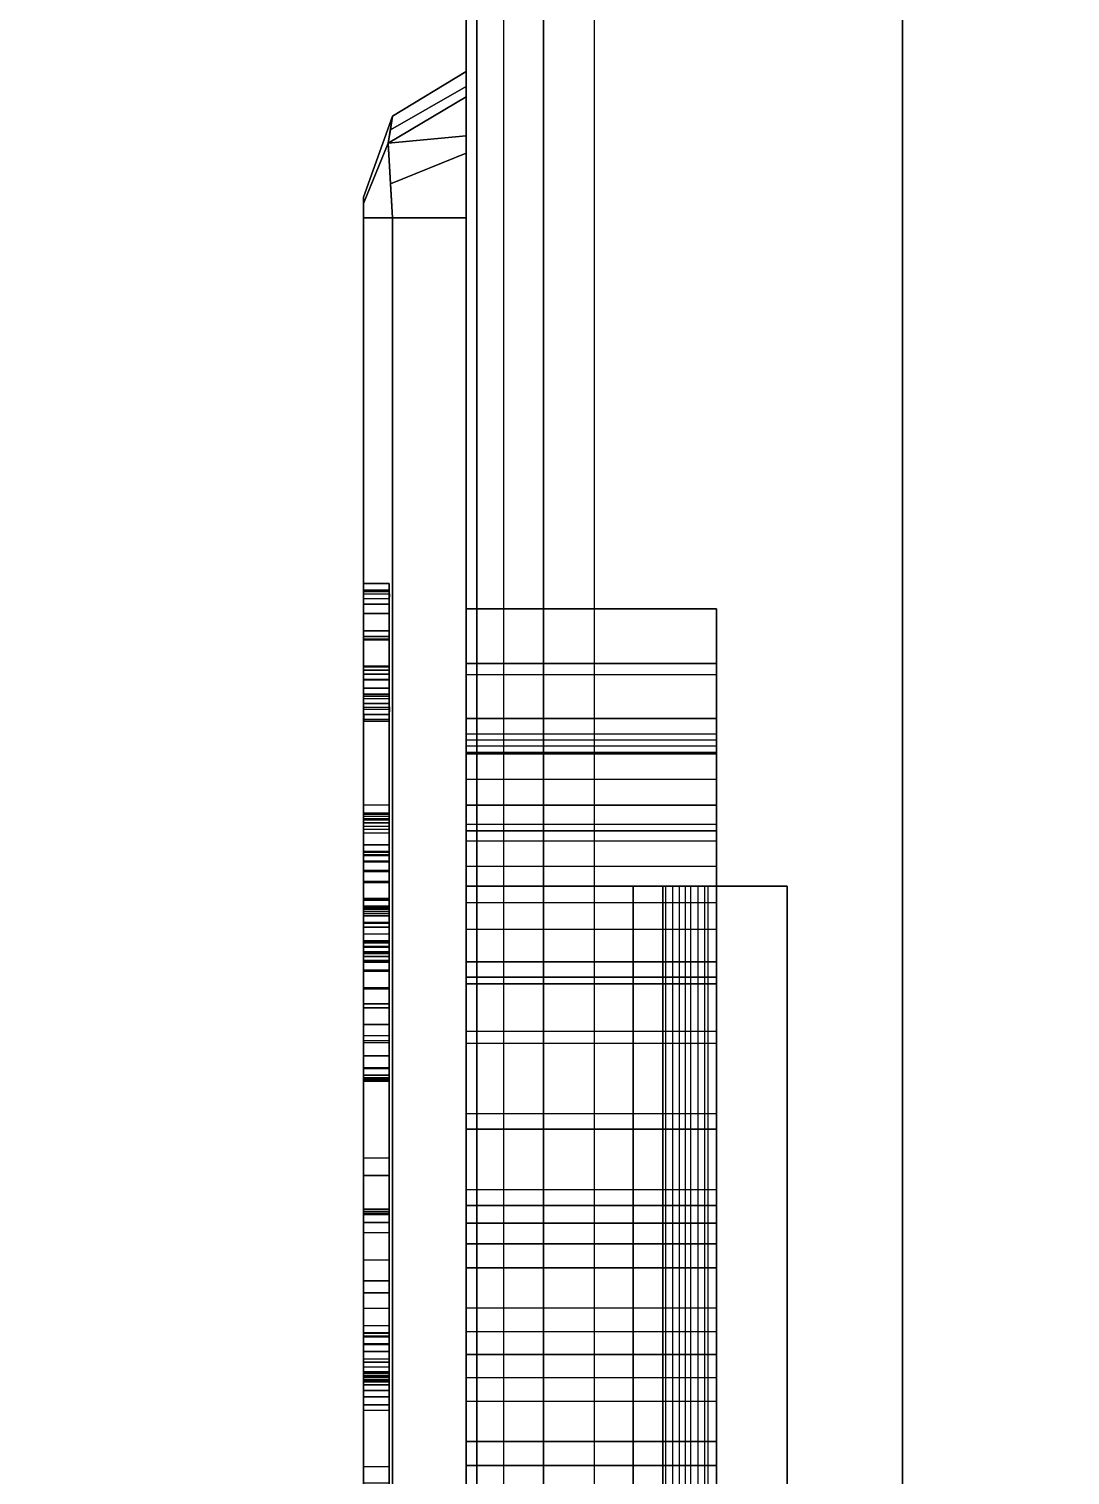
# Model space of a CAD drawing. Header units: inches. Extents: x -1 to 233, y 0 to 394.
# Drawn here: x 216.09 to 224.21, y 25.66 to 36.93 of the extents above; entities that cross this region are included whole.
import ezdxf

# ---------------------------------------------------------------- set-up
doc = ezdxf.new("R2010")
doc.units = ezdxf.units.IN
doc.header["$MEASUREMENT"] = 0
doc.layers.add('2', color=7, linetype='CONTINUOUS')

msp = doc.modelspace()

# ---------------------------------------------------------------- linework, layer by layer
at = {"layer": '2'}
for p, q in [((219.501, 0, 89.5), (219.501, 373.8, 89.5)), ((219.583, 0, 89.895), (219.583, 373.8, 89.895)), ((219.794, 0, 90.207), (219.794, 373.8, 90.207)), ((220.102, 0, 90.417), (220.102, 373.8, 90.417)), ((220.501, 0, 90.5), (220.501, 373.8, 90.5)), ((219.501, 35.46, 33.8), (219.501, 35.963, 32.517)), ((221.032, 30.25, 32.701), (221.383, 30.25, 32.701))]:
    msp.add_line(p, q, dxfattribs=at)
at = {"layer": '2', "extrusion": (0, -1, -2e-16)}
msp.add_line((219.501, 35.2, 77.26), (219.501, 36.483, 77.763), dxfattribs=at)
at = {"layer": '2'}
for points in [[(185.401, 377.4, 19.6), (222.901, 373.8, 19.6), (222.901, 0.9, 19.6), (185.401, 0.9, 19.6)], [(228.501, 377.4, 18.8), (186.201, 377.4, 18.8), (186.201, 0.9, 18.8), (228.501, 0.9, 18.8)], [(219.583, 0, 89.895), (219.501, 0, 89.5), (219.501, 373.8, 89.5), (219.583, 373.8, 89.895)], [(219.501, 0, 28), (222.901, 0, 28), (222.901, 373.8, 28), (219.501, 373.8, 28)], [(219.794, 373.8, 90.207), (219.583, 373.8, 89.895), (219.583, 0, 89.895), (219.794, 0, 90.207)], [(220.102, 0, 90.417), (219.794, 0, 90.207), (219.794, 373.8, 90.207), (220.102, 373.8, 90.417)], [(220.501, 373.8, 90.5), (220.102, 373.8, 90.417), (220.102, 0, 90.417), (220.501, 0, 90.5)], [(231.301, 0, 90.5), (220.501, 0, 90.5), (220.501, 373.8, 90.5), (231.301, 373.8, 90.5)], [(222.901, 373.8, 28), (222.901, 373.8, 19.6), (222.901, 0, 19.6), (222.901, 0, 28)], [(222.901, 373.8, 19.6), (228.401, 373.8, 19.6), (228.501, 0, 19.6), (222.901, 0, 19.6)], [(219.501, 0, 28), (219.501, 352.528, 28), (219.501, 352.528, 89.5), (219.501, 0, 89.5)], [(218.927, 36.253, 33.54), (219.501, 36.6, 33.54), (219.501, 36.404, 32.901), (218.892, 36.041, 32.959)], [(219.501, 36.483, 77.763), (219.501, 36.6, 77.26), (218.927, 36.253, 77.26), (218.909, 36.147, 77.55)], [(218.927, 36.253, 77.26), (219.501, 36.6, 77.26), (219.501, 36.6, 33.54), (218.927, 36.253, 33.54)], [(219.501, 36.6, 33.54), (219.501, 36.6, 33.54), (219.501, 36.6, 33.8), (219.501, 35.46, 33.8)], [(219.501, 36.404, 32.901), (219.501, 36.404, 32.901), (219.501, 36.6, 33.54), (219.501, 35.46, 33.8)], [(219.501, 16.6, 33.8), (219.501, 16.6, 74.245), (219.501, 36.6, 74.245), (219.501, 36.6, 33.8)], [(219.501, 35.2, 77.26), (219.501, 36.6, 77.26), (219.501, 36.483, 77.763)], [(219.501, 32.43, 74.245), (219.501, 35.2, 77.26), (219.501, 36.6, 77.26), (219.501, 36.6, 74.245)], [(218.892, 36.041, 77.841), (219.501, 36.099, 78.204), (219.501, 36.483, 77.763), (218.909, 36.147, 77.55)], [(219.501, 35.2, 77.26), (219.501, 36.099, 78.204), (219.501, 36.483, 77.763)], [(218.892, 36.041, 32.959), (219.501, 36.404, 32.901), (219.501, 35.963, 32.517), (218.911, 35.725, 32.844)], [(219.501, 35.963, 32.517), (219.501, 35.963, 32.517), (219.501, 36.404, 32.901), (219.501, 35.46, 33.8)], [(218.701, 35.62, 77.26), (218.927, 36.253, 77.26), (218.892, 36.041, 77.841), (218.701, 35.573, 77.373)], [(218.927, 36.253, 33.54), (218.701, 35.62, 33.54), (218.701, 35.62, 77.26), (218.927, 36.253, 77.26)], [(218.701, 35.573, 33.427), (218.892, 36.041, 32.959), (218.927, 36.253, 33.54), (218.701, 35.62, 33.54)], [(218.927, 35.46, 78.053), (219.501, 35.46, 78.4), (219.501, 36.099, 78.204), (218.892, 36.041, 77.841)], [(219.501, 35.2, 77.26), (219.501, 35.46, 78.4), (219.501, 36.099, 78.204)], [(218.892, 36.041, 77.841), (218.701, 35.573, 77.373), (218.701, 35.46, 77.42), (218.927, 35.46, 78.053)], [(218.927, 35.46, 32.747), (218.701, 35.46, 33.38), (218.701, 35.573, 33.427), (218.892, 36.041, 32.959)], [(219.501, 35.963, 32.517), (219.501, 35.46, 32.4), (218.927, 35.46, 32.747), (218.911, 35.725, 32.844)], [(219.501, 35.46, 33.8), (219.501, 35.963, 32.517), (219.501, 35.46, 32.4)], [(218.701, 31.794, 75.131), (218.701, 31.861, 75.095), (218.701, 35.62, 77.26), (218.701, 35.573, 77.373)], [(218.701, 35.62, 77.26), (218.701, 35.62, 74.42), (218.701, 32.529, 74.42), (218.701, 31.861, 75.095)], [(218.701, 32.529, 74.42), (218.701, 32.549, 74.39), (218.701, 32.559, 74.354), (218.701, 35.62, 74.42)], [(218.701, 32.559, 74.354), (218.701, 32.552, 74.304), (218.701, 32.529, 74.269), (218.701, 35.62, 74.42)], [(218.701, 32.529, 74.269), (218.701, 32.491, 74.243), (218.701, 32.45, 74.236), (218.701, 35.62, 74.42)], [(218.701, 32.45, 74.236), (218.701, 35.62, 74.42), (218.701, 35.62, 72.144), (218.701, 32.45, 74.236)], [(218.701, 32.45, 74.236), (218.701, 32.24, 74.239), (218.701, 32.196, 74.224), (218.701, 35.62, 72.144)], [(218.701, 32.196, 74.224), (218.701, 32.176, 74.2), (218.701, 32.17, 74.172), (218.701, 35.62, 72.144)], [(218.701, 32.17, 74.172), (218.701, 32.173, 74.147), (218.701, 32.611, 72.898), (218.701, 35.62, 72.144)], [(218.701, 32.611, 72.898), (218.701, 30.288, 72.832), (218.701, 30.141, 72.827), (218.701, 35.62, 72.144)], [(218.701, 30.141, 72.827), (218.701, 17.58, 72.829), (218.701, 35.62, 72.144)], [(218.701, 35.62, 72.144), (218.701, 17.58, 72.829), (218.701, 17.58, 33.54), (218.701, 35.62, 33.54)], [(218.701, 35.62, 33.54), (218.701, 35.573, 33.427), (218.701, 35.46, 33.38), (218.701, 17.58, 33.54)], [(218.701, 31.794, 75.131), (218.701, 31.794, 77.42), (218.701, 35.46, 77.42), (218.701, 35.573, 77.373)], [(218.927, 17.74, 78.053), (218.701, 17.74, 77.42), (218.701, 35.46, 77.42), (218.927, 35.46, 78.053)], [(218.927, 35.46, 32.747), (218.701, 35.46, 33.38), (218.701, 17.74, 33.38), (218.927, 17.74, 32.747)], [(218.701, 17.58, 33.54), (218.701, 17.627, 33.427), (218.701, 17.74, 33.38), (218.701, 35.46, 33.38)], [(219.501, 35.46, 78.4), (218.927, 35.46, 78.053), (218.927, 17.74, 78.053), (219.501, 17.74, 78.4)], [(219.501, 17.74, 32.4), (218.927, 17.74, 32.747), (218.927, 35.46, 32.747), (219.501, 35.46, 32.4)], [(219.501, 17.74, 32.4), (219.501, 17.74, 33.8), (219.501, 35.46, 33.8), (219.501, 35.46, 32.4)], [(219.501, 35.2, 77.26), (219.501, 35.2, 78.4), (219.501, 35.46, 78.4)], [(219.501, 32.43, 74.245), (219.501, 35.2, 77.26), (219.501, 35.2, 78.4), (219.501, 32.43, 78.4)], [(218.701, 32.611, 72.898), (218.901, 32.611, 72.898), (218.901, 32.173, 74.147), (218.701, 32.173, 74.147)], [(218.901, 32.611, 72.898), (218.701, 32.611, 72.898), (218.701, 32.375, 72.898), (218.901, 32.375, 72.898)], [(218.701, 30.288, 72.832), (218.701, 30.883, 72.898), (218.701, 32.611, 72.898)], [(218.901, 32.611, 72.898), (218.901, 32.375, 72.898), (218.901, 31.969, 74.058), (218.901, 32.173, 74.147)], [(218.701, 32.552, 74.304), (218.901, 32.552, 74.304), (218.901, 32.559, 74.354), (218.701, 32.559, 74.354)], [(218.701, 32.549, 74.39), (218.901, 32.549, 74.39), (218.901, 32.559, 74.354), (218.701, 32.559, 74.354)], [(218.701, 32.529, 74.269), (218.902, 32.529, 74.269), (218.901, 32.552, 74.304), (218.701, 32.552, 74.304)], [(218.901, 32.529, 74.42), (218.901, 32.549, 74.39), (218.701, 32.549, 74.39), (218.701, 32.529, 74.42)], [(218.701, 32.529, 74.42), (218.901, 32.529, 74.42), (218.901, 31.861, 75.095), (218.701, 31.861, 75.095)], [(218.901, 32.491, 74.243), (218.701, 32.491, 74.243), (218.701, 32.529, 74.269), (218.902, 32.529, 74.269)], [(218.701, 32.45, 74.236), (218.901, 32.45, 74.236), (218.901, 32.491, 74.243), (218.701, 32.491, 74.243)], [(218.901, 32.491, 74.33), (218.901, 32.552, 74.304), (218.901, 32.559, 74.354)], [(218.901, 32.491, 74.33), (218.901, 32.559, 74.354), (218.901, 32.549, 74.39), (218.901, 32.529, 74.42)], [(218.901, 32.474, 74.292), (218.902, 32.529, 74.269), (218.901, 32.552, 74.304), (218.901, 32.491, 74.33)], [(218.901, 32.24, 74.239), (218.901, 32.45, 74.236), (218.901, 32.529, 74.42), (218.901, 31.861, 75.095)], [(218.901, 32.45, 74.236), (218.901, 32.491, 74.243), (218.902, 32.529, 74.269), (218.901, 32.474, 74.292)], [(218.701, 32.24, 74.239), (218.901, 32.24, 74.239), (218.901, 32.45, 74.236), (218.701, 32.45, 74.236)], [(218.901, 32.375, 72.898), (218.701, 32.375, 72.898), (218.701, 31.969, 74.058), (218.901, 31.969, 74.058)], [(218.701, 31.969, 74.058), (218.701, 32.375, 72.898), (218.701, 31.747, 72.898), (218.701, 31.593, 73.337)], [(219.501, 32.43, 78.4), (219.501, 20.77, 78.4), (219.501, 20.77, 74.245), (219.501, 32.43, 74.245)], [(221.451, 32.413, 75), (219.501, 32.413, 75), (219.501, 32.413, 74.245), (221.451, 32.413, 74.245)], [(221.451, 32.413, 75), (221.451, 31.986, 75), (219.501, 31.986, 75), (219.501, 32.413, 75)], [(221.451, 31.901, 74.358), (221.451, 32.413, 74.245), (219.501, 32.413, 74.245), (219.501, 31.901, 74.358)], [(221.451, 32.413, 75), (221.451, 32.413, 74.245), (221.451, 31.901, 74.358), (221.451, 31.986, 75)], [(218.701, 32.24, 74.239), (218.701, 32.196, 74.224), (218.901, 32.196, 74.224), (218.901, 32.24, 74.239)], [(218.901, 32.196, 74.224), (218.901, 32.24, 74.239), (218.901, 31.861, 75.095)], [(218.701, 32.176, 74.2), (218.901, 32.176, 74.2), (218.901, 32.196, 74.224), (218.701, 32.196, 74.224)], [(218.701, 32.17, 74.172), (218.901, 32.17, 74.172), (218.901, 32.176, 74.2), (218.701, 32.176, 74.2)], [(218.901, 32.173, 74.147), (218.701, 32.173, 74.147), (218.701, 32.17, 74.172), (218.901, 32.17, 74.172)], [(218.901, 32.196, 74.224), (218.901, 31.903, 74.104), (218.901, 31.934, 74.097), (218.901, 32.176, 74.2)], [(218.901, 31.794, 75.131), (218.901, 31.861, 75.095), (218.901, 32.196, 74.224), (218.901, 32.171, 74.214)], [(218.901, 31.969, 74.058), (218.901, 31.957, 74.079), (218.901, 31.934, 74.097), (218.901, 32.176, 74.2)], [(218.901, 32.176, 74.2), (218.901, 32.17, 74.172), (218.901, 32.173, 74.147), (218.901, 31.969, 74.058)], [(218.901, 31.731, 75.126), (218.901, 31.794, 75.131), (218.901, 32.171, 74.214), (218.901, 32.05, 74.164)], [(218.901, 31.676, 75.089), (218.901, 31.731, 75.126), (218.901, 32.05, 74.164), (218.901, 31.929, 74.114)], [(218.901, 31.957, 74.079), (218.701, 31.957, 74.079), (218.701, 31.969, 74.058), (218.901, 31.969, 74.058)], [(218.701, 31.934, 74.097), (218.701, 31.957, 74.079), (218.701, 31.969, 74.058), (218.701, 31.593, 73.337)], [(218.701, 31.934, 74.097), (218.901, 31.934, 74.097), (218.901, 31.957, 74.079), (218.701, 31.957, 74.079)], [(218.701, 31.903, 74.104), (218.901, 31.903, 74.104), (218.901, 31.934, 74.097), (218.701, 31.934, 74.097)], [(218.701, 31.86, 74.088), (218.701, 31.903, 74.104), (218.701, 31.934, 74.097), (218.701, 31.593, 73.337)], [(218.901, 31.86, 74.088), (218.901, 31.903, 74.104), (218.701, 31.903, 74.104), (218.701, 31.86, 74.088)], [(218.901, 31.647, 75.021), (218.901, 31.676, 75.089), (218.901, 31.929, 74.114), (218.901, 31.903, 74.104)], [(218.901, 31.903, 74.104), (218.901, 31.86, 74.088), (218.901, 31.647, 75.021)], [(221.451, 31.986, 75), (221.451, 31.558, 75), (219.501, 31.558, 75), (219.501, 31.986, 75)], [(219.501, 31.389, 74.471), (219.501, 31.901, 74.358), (221.451, 31.901, 74.358), (221.451, 31.389, 74.471)], [(221.451, 31.986, 75), (221.451, 31.558, 75), (221.451, 31.389, 74.471), (221.451, 31.901, 74.358)], [(218.701, 31.861, 75.095), (218.901, 31.861, 75.095), (218.901, 31.794, 75.131), (218.701, 31.794, 75.131)], [(218.701, 31.86, 74.088), (218.901, 31.86, 74.088), (218.901, 31.711, 73.963), (218.701, 31.711, 73.963)], [(218.701, 31.675, 73.944), (218.701, 31.711, 73.963), (218.701, 31.86, 74.088), (218.701, 31.593, 73.337)], [(218.701, 31.794, 75.131), (218.901, 31.794, 75.131), (218.901, 31.731, 75.126), (218.701, 31.731, 75.126)], [(218.701, 31.794, 75.131), (218.701, 31.731, 75.126), (218.701, 31.676, 75.089), (218.701, 31.794, 77.42)], [(218.701, 31.676, 75.089), (218.701, 31.647, 75.021), (218.701, 31.647, 77.42), (218.701, 31.794, 77.42)], [(218.901, 31.86, 74.088), (218.901, 31.711, 73.963), (218.901, 31.534, 74.059), (218.901, 31.647, 75.021)], [(218.701, 30.695, 75.898), (218.901, 30.695, 75.898), (218.901, 31.747, 72.898), (218.701, 31.747, 72.898)], [(218.701, 31.747, 72.898), (218.901, 31.747, 72.898), (218.901, 30.883, 72.898), (218.701, 30.883, 72.898)], [(218.701, 31.731, 75.126), (218.901, 31.731, 75.126), (218.901, 31.676, 75.089), (218.701, 31.676, 75.089)], [(218.701, 31.675, 73.944), (218.901, 31.675, 73.944), (218.901, 31.711, 73.963), (218.701, 31.711, 73.963)], [(218.701, 31.676, 75.089), (218.701, 31.647, 75.021), (218.901, 31.647, 75.021), (218.901, 31.676, 75.089)], [(218.902, 31.629, 73.94), (218.701, 31.629, 73.94), (218.701, 31.675, 73.944), (218.901, 31.675, 73.944)], [(218.701, 31.409, 73.863), (218.701, 31.509, 73.575), (218.701, 31.675, 73.944), (218.701, 31.629, 73.94)], [(218.701, 31.509, 73.575), (218.701, 31.593, 73.337), (218.701, 31.675, 73.944)], [(218.901, 30.883, 72.898), (218.901, 30.822, 73.073), (218.901, 31.305, 74.159), (218.901, 31.747, 72.898)], [(218.901, 31.711, 73.963), (218.901, 31.675, 73.944), (218.902, 31.629, 73.94), (218.901, 31.671, 73.985)], [(218.902, 31.629, 73.94), (218.901, 31.589, 73.953), (218.901, 31.623, 74.011), (218.901, 31.671, 73.985)], [(218.701, 31.647, 75.021), (218.901, 31.647, 75.021), (218.901, 31.534, 74.059), (218.701, 31.535, 74.058)], [(218.701, 31.647, 77.42), (218.701, 31.647, 75.021), (218.703, 31.535, 74.058), (218.701, 31.535, 77.42)], [(218.701, 31.589, 73.953), (218.901, 31.589, 73.953), (218.902, 31.629, 73.94), (218.701, 31.629, 73.94)], [(218.701, 31.385, 73.929), (218.701, 31.552, 73.988), (218.701, 31.589, 73.953), (218.701, 31.629, 73.94)], [(218.701, 31.629, 73.94), (218.701, 31.409, 73.863), (218.701, 31.385, 73.929)], [(218.701, 31.552, 73.988), (218.901, 31.552, 73.988), (218.901, 31.589, 73.953), (218.701, 31.589, 73.953)], [(218.901, 31.589, 73.953), (218.901, 31.552, 73.988), (218.901, 31.623, 74.011)], [(218.901, 31.623, 74.011), (218.901, 31.552, 73.988), (218.901, 31.537, 74.022), (218.901, 31.534, 74.059)], [(218.701, 31.552, 73.988), (218.901, 31.552, 73.988), (218.901, 31.537, 74.022), (218.701, 31.537, 74.022)], [(218.701, 31.535, 74.058), (218.701, 31.537, 74.022), (218.701, 31.552, 73.988), (218.701, 31.385, 73.929)], [(218.701, 31.535, 74.058), (218.701, 31.537, 74.022), (218.901, 31.537, 74.022), (218.901, 31.534, 74.059)], [(218.701, 31.535, 74.058), (218.701, 31.385, 73.929), (218.701, 30.695, 75.898), (218.701, 31.535, 77.42)], [(218.701, 30.695, 75.898), (218.701, 29.774, 75.898), (218.701, 29.774, 77.42), (218.701, 31.535, 77.42)], [(221.451, 31.558, 75), (221.451, 31.435, 75.029), (219.501, 31.435, 75.029), (219.501, 31.558, 75)], [(221.451, 31.558, 75), (221.451, 31.435, 75.029), (221.451, 31.086, 74.6), (221.451, 31.389, 74.471)], [(219.501, 31.435, 75.029), (219.501, 31.346, 75.1), (221.451, 31.346, 75.1), (221.451, 31.435, 75.029)], [(221.451, 31.086, 74.6), (221.451, 31.389, 74.471), (219.501, 31.389, 74.471), (219.501, 31.086, 74.6)], [(221.451, 31.346, 75.1), (221.451, 31.293, 75.201), (219.501, 31.293, 75.201), (219.501, 31.346, 75.1)], [(221.451, 31.435, 75.029), (221.451, 31.346, 75.1), (221.451, 30.882, 74.786), (221.451, 31.086, 74.6)], [(221.451, 31.346, 75.1), (221.451, 31.293, 75.201), (221.451, 30.733, 75.054), (221.451, 30.882, 74.786)], [(218.901, 31.229, 74.376), (218.901, 31.305, 74.159), (218.901, 30.517, 73.882), (218.901, 30.49, 73.993)], [(218.901, 31.305, 74.159), (218.901, 30.822, 73.073), (218.901, 30.812, 73.087), (218.901, 30.517, 73.882)], [(218.901, 30.695, 75.898), (218.901, 29.774, 75.898), (218.901, 30.441, 74.1), (218.901, 31.229, 74.376)], [(218.901, 30.441, 74.1), (218.901, 30.49, 73.993), (218.901, 31.229, 74.376)], [(219.501, 31.293, 75.201), (219.501, 31.283, 75.275), (221.451, 31.283, 75.275), (221.451, 31.293, 75.201)], [(219.501, 31.283, 75.275), (219.501, 31.283, 76.237), (221.451, 31.283, 76.237), (221.451, 31.283, 75.275)], [(219.501, 31.283, 76.237), (219.501, 31.283, 77.2), (221.451, 31.283, 77.2), (221.451, 31.283, 76.237)], [(219.501, 31.283, 77.2), (219.501, 29.661, 77.2), (221.451, 29.661, 77.2), (221.451, 31.283, 77.2)], [(221.451, 31.283, 75.275), (221.451, 31.293, 75.201), (221.451, 30.733, 75.054), (221.451, 30.683, 75.346)], [(221.451, 31.283, 75.275), (221.451, 30.683, 75.346), (221.451, 30.683, 75.56), (221.451, 31.283, 76.237)], [(221.451, 31.283, 76.237), (221.451, 30.683, 75.56), (221.451, 30.683, 75.77), (221.451, 31.283, 77.2)], [(221.451, 30.683, 75.77), (221.451, 31.283, 77.2), (221.451, 31.132, 77.2), (221.451, 30.602, 76.028)], [(221.451, 31.132, 77.2), (221.451, 30.958, 77.2), (221.451, 30.406, 76.185), (221.451, 30.602, 76.028)], [(219.501, 30.882, 74.786), (219.501, 31.086, 74.6), (221.451, 31.086, 74.6), (221.451, 30.882, 74.786)], [(218.901, 30.883, 72.898), (218.701, 30.883, 72.898), (218.701, 30.822, 73.073), (218.901, 30.822, 73.073)], [(218.701, 30.883, 72.898), (218.701, 30.822, 73.073), (218.701, 30.812, 73.087), (218.701, 30.794, 73.093)], [(218.701, 30.794, 73.093), (218.701, 30.776, 73.088), (218.701, 30.769, 73.08), (218.701, 30.883, 72.898)], [(218.701, 30.769, 73.08), (218.701, 30.746, 73.05), (218.701, 30.716, 73.015), (218.701, 30.883, 72.898)], [(218.701, 30.716, 73.015), (218.701, 30.668, 72.969), (218.701, 30.573, 72.906), (218.701, 30.883, 72.898)], [(218.701, 30.573, 72.906), (218.701, 30.445, 72.857), (218.701, 30.288, 72.832), (218.701, 30.883, 72.898)], [(221.451, 30.122, 76.206), (221.451, 30.732, 77.2), (221.451, 30.958, 77.2), (221.451, 30.406, 76.185)], [(218.701, 30.822, 73.073), (218.901, 30.822, 73.073), (218.901, 30.812, 73.087), (218.701, 30.812, 73.087)], [(218.701, 30.812, 73.087), (218.901, 30.812, 73.087), (218.901, 30.794, 73.093), (218.701, 30.794, 73.093)], [(218.901, 30.794, 73.093), (218.701, 30.794, 73.093), (218.701, 30.776, 73.088), (218.901, 30.776, 73.088)], [(218.701, 30.776, 73.088), (218.701, 30.769, 73.08), (218.901, 30.769, 73.08), (218.901, 30.776, 73.088)], [(218.901, 30.776, 73.088), (218.901, 30.794, 73.093), (218.901, 30.812, 73.087), (218.901, 30.498, 73.672)], [(218.901, 30.517, 73.882), (218.901, 30.522, 73.755), (218.901, 30.498, 73.672), (218.901, 30.812, 73.087)], [(218.901, 30.746, 73.05), (218.901, 30.769, 73.08), (218.901, 30.776, 73.088), (218.901, 30.498, 73.672)], [(219.501, 30.733, 75.054), (219.501, 30.882, 74.786), (221.451, 30.882, 74.786), (221.451, 30.733, 75.054)], [(218.701, 30.769, 73.08), (218.901, 30.769, 73.08), (218.901, 30.746, 73.05), (218.701, 30.746, 73.05)], [(218.701, 30.746, 73.05), (218.901, 30.746, 73.05), (218.901, 30.716, 73.015), (218.701, 30.716, 73.015)], [(218.901, 30.716, 73.015), (218.701, 30.716, 73.015), (218.701, 30.668, 72.969), (218.901, 30.668, 72.969)], [(218.701, 30.695, 75.898), (218.901, 30.695, 75.898), (218.901, 29.774, 75.898), (218.701, 29.774, 75.898)], [(218.701, 30.668, 72.969), (218.901, 30.668, 72.969), (218.901, 30.573, 72.906), (218.701, 30.573, 72.906)], [(218.901, 30.668, 72.969), (218.901, 30.716, 73.015), (218.901, 30.746, 73.05), (218.901, 30.498, 73.672)], [(218.901, 30.445, 72.857), (218.901, 30.573, 72.906), (218.901, 30.668, 72.969), (218.901, 30.363, 73.542)], [(218.901, 30.363, 73.542), (218.901, 30.447, 73.599), (218.901, 30.498, 73.672), (218.901, 30.668, 72.969)], [(221.451, 30.683, 75.346), (221.451, 30.733, 75.054), (219.501, 30.733, 75.054), (219.501, 30.683, 75.346)], [(219.501, 30.602, 76.028), (219.501, 30.683, 75.77), (221.451, 30.683, 75.77), (221.451, 30.602, 76.028)], [(221.451, 30.683, 75.77), (221.451, 30.683, 75.56), (219.501, 30.683, 75.56), (219.501, 30.683, 75.77)], [(219.501, 30.683, 75.56), (219.501, 30.683, 75.346), (221.451, 30.683, 75.346), (221.451, 30.683, 75.56)], [(221.451, 29.916, 76.09), (221.451, 30.472, 77.2), (221.451, 30.732, 77.2), (221.451, 30.122, 76.206)], [(218.701, 30.573, 72.906), (218.901, 30.573, 72.906), (218.901, 30.445, 72.857), (218.701, 30.445, 72.857)], [(221.451, 30.406, 76.185), (221.451, 30.602, 76.028), (219.501, 30.602, 76.028), (219.501, 30.406, 76.185)], [(218.701, 30.498, 73.672), (218.901, 30.498, 73.672), (218.901, 30.522, 73.755), (218.701, 30.522, 73.755)], [(218.901, 30.522, 73.755), (218.701, 30.522, 73.755), (218.701, 30.517, 73.882), (218.901, 30.517, 73.882)], [(218.701, 30.49, 73.993), (218.701, 30.517, 73.882), (218.701, 30.522, 73.755), (218.701, 30.498, 73.672)], [(218.901, 30.517, 73.882), (218.701, 30.517, 73.882), (218.701, 30.49, 73.993), (218.901, 30.49, 73.993)], [(218.901, 30.447, 73.599), (218.701, 30.447, 73.599), (218.701, 30.498, 73.672), (218.901, 30.498, 73.672)], [(218.701, 30.447, 73.599), (218.701, 30.498, 73.672), (218.701, 30.49, 73.993), (218.701, 29.74, 74.413)], [(218.901, 30.49, 73.993), (218.701, 30.49, 73.993), (218.701, 30.441, 74.1), (218.901, 30.441, 74.1)], [(218.701, 30.49, 73.993), (218.701, 30.441, 74.1), (218.701, 30.374, 74.21), (218.701, 29.74, 74.413)], [(218.901, 30.363, 73.542), (218.701, 30.363, 73.542), (218.701, 30.447, 73.599), (218.901, 30.447, 73.599)], [(218.701, 29.74, 74.413), (218.701, 29.702, 74.365), (218.701, 29.673, 74.305), (218.701, 30.447, 73.599)], [(218.701, 29.673, 74.305), (218.701, 29.658, 74.228), (218.701, 29.669, 74.069), (218.701, 30.447, 73.599)], [(218.701, 29.669, 74.069), (218.701, 29.726, 73.899), (218.701, 29.813, 73.764), (218.701, 30.447, 73.599)], [(218.701, 29.813, 73.764), (218.701, 29.931, 73.65), (218.701, 30.037, 73.582), (218.701, 30.447, 73.599)], [(218.701, 30.037, 73.582), (218.701, 30.151, 73.54), (218.701, 30.28, 73.522), (218.701, 30.447, 73.599)], [(218.701, 30.28, 73.522), (218.701, 30.363, 73.542), (218.701, 30.447, 73.599)], [(218.701, 30.445, 72.857), (218.901, 30.445, 72.857), (218.901, 30.288, 72.832), (218.701, 30.288, 72.832)], [(218.901, 30.441, 74.1), (218.701, 30.441, 74.1), (218.701, 30.374, 74.21), (218.901, 30.374, 74.21)], [(218.901, 30.288, 72.832), (218.901, 30.445, 72.857), (218.901, 30.363, 73.542), (218.901, 30.28, 73.522)], [(218.901, 29.774, 75.898), (218.901, 30.093, 74.987), (218.901, 30.095, 74.975), (218.901, 30.441, 74.1)], [(218.901, 30.095, 74.975), (218.901, 30.091, 74.963), (218.901, 30.083, 74.954), (218.901, 30.441, 74.1)], [(218.901, 30.441, 74.1), (218.901, 30.374, 74.21), (218.901, 30.279, 74.321), (218.901, 30.083, 74.954)], [(221.451, 29.916, 76.09), (221.451, 30.472, 77.2), (221.451, 29.661, 77.2), (221.451, 29.916, 76.09)], [(218.901, 30.374, 74.21), (218.701, 30.374, 74.21), (218.701, 30.279, 74.321), (218.901, 30.279, 74.321)], [(218.701, 30.374, 74.21), (218.701, 30.279, 74.321), (218.701, 30.157, 74.418), (218.701, 29.74, 74.413)], [(218.701, 30.28, 73.522), (218.901, 30.28, 73.522), (218.901, 30.363, 73.542), (218.701, 30.363, 73.542)], [(219.501, 30.122, 76.206), (219.501, 30.406, 76.185), (221.451, 30.406, 76.185), (221.451, 30.122, 76.206)], [(218.901, 30.288, 72.832), (218.701, 30.288, 72.832), (218.701, 30.141, 72.827), (218.901, 30.141, 72.827)], [(218.901, 30.151, 73.54), (218.701, 30.151, 73.54), (218.701, 30.28, 73.522), (218.901, 30.28, 73.522)], [(218.901, 30.279, 74.321), (218.701, 30.279, 74.321), (218.701, 30.157, 74.418), (218.901, 30.157, 74.418)], [(218.901, 29.963, 72.845), (218.901, 30.141, 72.827), (218.901, 30.288, 72.832), (218.901, 30.28, 73.522)], [(218.901, 30.037, 73.582), (218.901, 30.151, 73.54), (218.901, 30.28, 73.522), (218.901, 29.596, 72.988)], [(218.901, 29.596, 72.988), (218.901, 29.781, 72.895), (218.901, 29.963, 72.845), (218.901, 30.28, 73.522)], [(218.901, 30.279, 74.321), (218.901, 30.157, 74.418), (218.901, 30.019, 74.478), (218.901, 30.083, 74.954)], [(222.001, 30.25, 34.8), (222.001, 30.25, 33.8), (219.501, 30.25, 33.8), (219.501, 30.25, 34.8)], [(219.501, 30.25, 34.8), (219.501, 22.95, 34.8), (222.001, 22.95, 34.8), (222.001, 30.25, 34.8)], [(220.801, 22.95, 33.8), (219.501, 22.95, 33.8), (219.501, 30.25, 33.8), (220.801, 30.25, 33.8)], [(221.383, 30.25, 32.701), (222.001, 30.25, 33.437), (220.801, 30.25, 33.437), (220.801, 30.25, 33.1)], [(220.801, 30.25, 33.1), (221.032, 30.25, 32.701), (221.383, 30.25, 32.701)], [(220.801, 30.25, 33.437), (220.801, 30.25, 33.8), (222.001, 30.25, 33.8), (222.001, 30.25, 33.437)], [(221.032, 30.25, 32.701), (220.801, 30.25, 33.1), (220.801, 22.95, 33.1), (221.032, 22.95, 32.701)], [(220.801, 22.95, 33.8), (220.801, 22.95, 33.1), (220.801, 30.25, 33.1), (220.801, 30.25, 33.8)], [(221.089, 30.25, 32.701), (221.089, 30.25, 32.701), (221.056, 30.25, 32.671), (221.032, 30.25, 32.701)], [(221.056, 30.25, 32.671), (221.032, 30.25, 32.701), (221.032, 22.95, 32.701), (221.056, 22.95, 32.671)], [(221.126, 30.25, 32.701), (221.108, 30.25, 32.628), (221.056, 30.25, 32.671), (221.089, 30.25, 32.701)], [(221.108, 22.95, 32.628), (221.056, 22.95, 32.671), (221.056, 30.25, 32.671), (221.108, 30.25, 32.628)], [(221.164, 30.25, 32.605), (221.108, 30.25, 32.628), (221.126, 30.25, 32.701), (221.173, 30.25, 32.701)], [(221.164, 30.25, 32.605), (221.108, 30.25, 32.628), (221.108, 22.95, 32.628), (221.164, 22.95, 32.605)], [(221.173, 30.25, 32.701), (221.164, 30.25, 32.605), (221.208, 30.25, 32.6), (221.208, 30.25, 32.701)], [(221.208, 22.95, 32.6), (221.164, 22.95, 32.605), (221.164, 30.25, 32.605), (221.208, 30.25, 32.6)], [(221.208, 30.25, 32.701), (221.208, 30.25, 32.6), (221.251, 30.25, 32.605), (221.242, 30.25, 32.701)], [(221.251, 30.25, 32.605), (221.208, 30.25, 32.6), (221.208, 22.95, 32.6), (221.251, 22.95, 32.605)], [(221.242, 30.25, 32.701), (221.289, 30.25, 32.701), (221.307, 30.25, 32.628), (221.251, 30.25, 32.605)], [(221.307, 22.95, 32.628), (221.251, 22.95, 32.605), (221.251, 30.25, 32.605), (221.307, 30.25, 32.628)], [(221.326, 30.25, 32.701), (221.359, 30.25, 32.671), (221.307, 30.25, 32.628), (221.289, 30.25, 32.701)], [(221.359, 30.25, 32.671), (221.307, 30.25, 32.628), (221.307, 22.95, 32.628), (221.359, 22.95, 32.671)], [(221.383, 30.25, 32.701), (221.359, 30.25, 32.671), (221.326, 30.25, 32.701)], [(221.383, 22.95, 32.701), (221.359, 22.95, 32.671), (221.359, 30.25, 32.671), (221.383, 30.25, 32.701)], [(222.001, 30.25, 33.437), (221.383, 30.25, 32.701), (221.383, 22.95, 32.701), (222.001, 22.95, 33.437)], [(222.001, 22.95, 34.8), (222.001, 22.95, 33.437), (222.001, 30.25, 33.437), (222.001, 30.25, 34.8)], [(218.901, 30.157, 74.418), (218.901, 30.019, 74.478), (218.701, 30.019, 74.478), (218.701, 30.157, 74.418)], [(218.701, 30.157, 74.418), (218.701, 30.019, 74.478), (218.701, 29.878, 74.487), (218.701, 29.74, 74.413)], [(218.901, 30.037, 73.582), (218.701, 30.037, 73.582), (218.701, 30.151, 73.54), (218.901, 30.151, 73.54)], [(218.901, 30.141, 72.827), (218.701, 30.141, 72.827), (218.701, 29.963, 72.845), (218.901, 29.963, 72.845)], [(218.701, 29.781, 72.895), (218.701, 29.963, 72.845), (218.701, 30.141, 72.827), (218.701, 29.047, 72.898)], [(218.701, 27.335, 72.829), (218.701, 30.141, 72.827), (218.701, 29.047, 72.898)], [(218.701, 30.093, 74.987), (218.901, 30.093, 74.987), (218.901, 30.095, 74.975), (218.701, 30.095, 74.975)], [(218.901, 30.095, 74.975), (218.701, 30.095, 74.975), (218.701, 30.091, 74.963), (218.901, 30.091, 74.963)], [(218.701, 29.774, 75.898), (218.701, 27.995, 75.898), (218.701, 30.095, 74.975), (218.701, 30.093, 74.987)], [(218.701, 30.095, 74.975), (218.701, 30.091, 74.963), (218.701, 30.083, 74.954), (218.701, 27.995, 75.898)], [(221.451, 29.916, 76.09), (221.451, 30.122, 76.206), (219.501, 30.122, 76.206), (219.501, 29.916, 76.09)], [(218.901, 29.774, 75.898), (218.701, 29.774, 75.898), (218.701, 30.093, 74.987), (218.901, 30.093, 74.987)], [(218.701, 30.091, 74.963), (218.901, 30.091, 74.963), (218.901, 30.083, 74.954), (218.701, 30.083, 74.954)], [(218.901, 30.083, 74.954), (218.701, 30.083, 74.954), (218.701, 30.071, 74.948), (218.901, 30.071, 74.948)], [(218.701, 30.083, 74.954), (218.701, 30.056, 74.949), (218.701, 29.968, 74.995), (218.701, 29.972, 75.004)], [(218.701, 30.083, 74.954), (218.701, 30.056, 74.949), (218.701, 30.071, 74.948)], [(218.901, 30.071, 74.948), (218.701, 30.071, 74.948), (218.701, 30.056, 74.949), (218.901, 30.056, 74.949)], [(218.701, 30.056, 74.949), (218.901, 30.056, 74.949), (218.901, 29.968, 74.995), (218.701, 29.968, 74.995)], [(218.901, 29.931, 73.65), (218.701, 29.931, 73.65), (218.701, 30.037, 73.582), (218.901, 30.037, 73.582)], [(218.701, 30.019, 74.478), (218.901, 30.019, 74.478), (218.901, 29.878, 74.487), (218.701, 29.878, 74.487)], [(218.901, 29.813, 73.764), (218.901, 29.931, 73.65), (218.901, 30.037, 73.582), (218.9, 29.302, 73.209)], [(218.901, 30.083, 74.954), (218.901, 30.071, 74.948), (218.901, 30.056, 74.949), (218.901, 30.019, 74.478)], [(218.901, 30.019, 74.478), (218.901, 29.878, 74.487), (218.901, 29.81, 74.463), (218.901, 30.056, 74.949)], [(218.901, 29.81, 74.463), (218.901, 29.74, 74.413), (218.901, 29.968, 74.995), (218.901, 30.056, 74.949)], [(218.901, 29.302, 73.209), (218.901, 29.459, 73.078), (218.901, 29.596, 72.988), (218.901, 30.037, 73.582)], [(218.701, 29.972, 75.004), (218.701, 29.968, 74.995), (218.701, 29.825, 75.057), (218.701, 29.83, 75.068)], [(218.901, 29.968, 74.995), (218.701, 29.968, 74.995), (218.701, 29.825, 75.057), (218.901, 29.825, 75.057)], [(218.901, 29.963, 72.845), (218.701, 29.963, 72.845), (218.701, 29.781, 72.895), (218.901, 29.781, 72.895)], [(218.901, 29.813, 73.764), (218.701, 29.813, 73.764), (218.701, 29.931, 73.65), (218.901, 29.931, 73.65)], [(218.901, 29.878, 74.487), (218.701, 29.878, 74.487), (218.701, 29.81, 74.463), (218.901, 29.81, 74.463)], [(218.701, 29.878, 74.487), (218.701, 29.81, 74.463), (218.701, 29.74, 74.413)], [(218.901, 29.74, 74.413), (218.901, 29.968, 74.995), (218.901, 29.825, 75.057), (218.901, 29.588, 75.125)], [(219.501, 29.542, 75.801), (219.501, 29.916, 76.09), (221.451, 29.916, 76.09), (221.451, 29.542, 75.801)], [(221.451, 29.661, 77.2), (221.451, 29.489, 76.653), (221.451, 29.542, 75.801), (221.451, 29.916, 76.09)], [(218.701, 29.83, 75.068), (218.701, 29.825, 75.057), (218.701, 29.588, 75.125), (218.701, 29.607, 75.169)], [(218.901, 29.825, 75.057), (218.701, 29.825, 75.057), (218.701, 29.588, 75.125), (218.901, 29.588, 75.125)], [(218.901, 29.726, 73.899), (218.701, 29.726, 73.899), (218.701, 29.813, 73.764), (218.901, 29.813, 73.764)], [(218.701, 29.81, 74.463), (218.901, 29.81, 74.463), (218.901, 29.74, 74.413), (218.701, 29.74, 74.413)], [(218.901, 29.781, 72.895), (218.701, 29.781, 72.895), (218.701, 29.596, 72.988), (218.901, 29.596, 72.988)], [(218.701, 29.047, 72.898), (218.701, 29.459, 73.078), (218.701, 29.596, 72.988), (218.701, 29.781, 72.895)], [(218.701, 29.774, 75.898), (218.701, 27.081, 75.898), (218.701, 27.081, 77.42), (218.701, 29.774, 77.42)], [(218.901, 29.669, 74.069), (218.901, 29.726, 73.899), (218.901, 29.813, 73.764), (218.9, 29.302, 73.209)], [(218.701, 29.74, 74.413), (218.901, 29.74, 74.413), (218.901, 29.702, 74.365), (218.701, 29.702, 74.365)], [(218.901, 29.669, 74.069), (218.701, 29.669, 74.069), (218.701, 29.726, 73.899), (218.901, 29.726, 73.899)], [(218.701, 29.702, 74.365), (218.901, 29.702, 74.365), (218.901, 29.673, 74.305), (218.701, 29.673, 74.305)], [(218.701, 29.673, 74.305), (218.901, 29.673, 74.305), (218.901, 29.658, 74.228), (218.701, 29.658, 74.228)], [(218.701, 29.658, 74.228), (218.901, 29.658, 74.228), (218.901, 29.669, 74.069), (218.701, 29.669, 74.069)], [(218.901, 29.669, 74.069), (218.901, 28.836, 73.929), (218.901, 28.928, 73.72), (218.9, 29.032, 73.546)], [(218.9, 29.032, 73.546), (218.9, 29.173, 73.346), (218.9, 29.302, 73.209), (218.901, 29.669, 74.069)], [(218.901, 29.588, 75.125), (218.901, 29.451, 75.145), (218.901, 29.334, 75.143), (218.901, 29.74, 74.413)], [(218.901, 29.74, 74.413), (218.901, 29.334, 75.143), (218.901, 29.085, 75.07), (218.901, 28.932, 74.952)], [(218.901, 29.74, 74.413), (218.901, 29.702, 74.365), (218.901, 29.673, 74.305), (218.901, 28.932, 74.952)], [(218.901, 29.673, 74.305), (218.901, 29.658, 74.228), (218.901, 29.669, 74.069), (218.901, 28.932, 74.952)], [(218.901, 28.932, 74.952), (218.901, 28.829, 74.811), (218.901, 28.757, 74.633), (218.901, 29.669, 74.069)], [(218.901, 28.757, 74.633), (218.901, 28.732, 74.451), (218.901, 28.744, 74.307), (218.901, 29.669, 74.069)], [(218.901, 29.669, 74.069), (218.901, 28.744, 74.307), (218.901, 28.779, 74.117), (218.901, 28.836, 73.929)], [(221.451, 29.489, 76.653), (221.451, 29.661, 77.2), (219.501, 29.661, 77.2), (219.501, 29.489, 76.653)], [(218.701, 29.607, 75.169), (218.701, 29.588, 75.125), (218.701, 29.451, 75.145), (218.701, 29.486, 75.223)], [(218.901, 29.596, 72.988), (218.701, 29.596, 72.988), (218.701, 29.459, 73.078), (218.901, 29.459, 73.078)], [(218.901, 29.588, 75.125), (218.701, 29.588, 75.125), (218.701, 29.451, 75.145), (218.901, 29.451, 75.145)], [(219.501, 29.026, 75.593), (219.501, 29.542, 75.801), (221.451, 29.542, 75.801), (221.451, 29.026, 75.593)], [(221.451, 29.489, 76.653), (221.451, 29.122, 76.299), (221.451, 29.026, 75.593), (221.451, 29.542, 75.801)], [(218.701, 29.486, 75.223), (218.701, 29.451, 75.145), (218.701, 29.334, 75.143), (218.701, 29.39, 75.267)], [(218.901, 29.459, 73.078), (218.701, 29.459, 73.078), (218.701, 29.302, 73.209), (218.901, 29.302, 73.209)], [(218.701, 29.302, 73.209), (218.701, 28.978, 73.096), (218.701, 29.047, 72.898), (218.701, 29.459, 73.078)], [(218.701, 29.451, 75.145), (218.901, 29.451, 75.145), (218.901, 29.334, 75.143), (218.701, 29.334, 75.143)], [(221.451, 29.122, 76.299), (221.451, 29.489, 76.653), (219.501, 29.489, 76.653), (219.501, 29.122, 76.299)], [(218.701, 29.39, 75.267), (218.701, 29.334, 75.143), (218.701, 29.085, 75.07), (218.701, 29.21, 75.348)], [(218.701, 29.334, 75.143), (218.901, 29.334, 75.143), (218.901, 29.085, 75.07), (218.701, 29.085, 75.07)], [(218.7, 29.173, 73.346), (218.701, 29.302, 73.209), (218.701, 28.978, 73.096), (218.701, 28.777, 73.667)], [(218.901, 29.302, 73.209), (218.701, 29.302, 73.209), (218.701, 29.173, 73.346), (218.901, 29.173, 73.346)], [(218.701, 29.21, 75.348), (218.701, 29.085, 75.07), (218.701, 28.932, 74.952), (218.701, 29.039, 75.426)], [(218.701, 28.928, 73.72), (218.7, 29.031, 73.547), (218.7, 29.173, 73.346), (218.701, 28.777, 73.667)], [(218.901, 29.173, 73.346), (218.701, 29.173, 73.346), (218.701, 29.031, 73.547), (218.901, 29.032, 73.546)], [(218.901, 29.085, 75.07), (218.701, 29.085, 75.07), (218.701, 28.932, 74.952), (218.901, 28.932, 74.952)], [(219.501, 28.476, 76.149), (219.501, 29.122, 76.299), (221.451, 29.122, 76.299), (221.451, 28.476, 76.149)], [(221.451, 29.122, 76.299), (221.451, 28.476, 76.149), (221.451, 28.358, 75.552), (221.451, 29.026, 75.593)], [(218.701, 27.995, 75.898), (218.901, 27.995, 75.898), (218.901, 29.047, 72.898), (218.701, 29.047, 72.898)], [(218.901, 29.047, 72.898), (218.701, 29.047, 72.898), (218.701, 28.133, 72.898), (218.901, 28.133, 72.898)], [(218.701, 29.047, 72.898), (218.701, 28.133, 72.898), (218.701, 27.335, 72.829)], [(218.701, 29.039, 75.426), (218.701, 28.932, 74.952), (218.701, 28.829, 74.811), (218.701, 27.995, 75.898)], [(218.901, 29.032, 73.546), (218.701, 29.031, 73.547), (218.701, 28.928, 73.72), (218.901, 28.928, 73.72)], [(218.901, 29.047, 72.898), (218.901, 28.133, 72.898), (218.901, 27.081, 75.898), (218.901, 27.995, 75.898)], [(221.451, 28.358, 75.552), (221.451, 29.026, 75.593), (219.501, 29.026, 75.593), (219.501, 28.358, 75.552)], [(218.701, 28.932, 74.952), (218.901, 28.932, 74.952), (218.901, 28.829, 74.811), (218.701, 28.829, 74.811)], [(218.901, 28.928, 73.72), (218.701, 28.928, 73.72), (218.701, 28.836, 73.929), (218.901, 28.836, 73.929)], [(218.701, 28.836, 73.929), (218.701, 28.928, 73.72), (218.701, 28.777, 73.667), (218.701, 28.473, 74.534)], [(218.901, 28.836, 73.929), (218.701, 28.836, 73.929), (218.701, 28.779, 74.117), (218.901, 28.779, 74.117)], [(218.701, 28.473, 74.534), (218.701, 28.744, 74.307), (218.701, 28.779, 74.117), (218.701, 28.836, 73.929)], [(218.701, 28.829, 74.811), (218.901, 28.829, 74.811), (218.901, 28.757, 74.633), (218.701, 28.757, 74.633)], [(218.701, 28.829, 74.811), (218.701, 28.757, 74.633), (218.701, 28.473, 74.534), (218.701, 27.995, 75.898)], [(218.901, 28.779, 74.117), (218.701, 28.779, 74.117), (218.701, 28.744, 74.307), (218.901, 28.744, 74.307)], [(218.701, 28.757, 74.633), (218.901, 28.757, 74.633), (218.901, 28.732, 74.451), (218.701, 28.732, 74.451)], [(218.701, 28.757, 74.633), (218.701, 28.732, 74.451), (218.701, 28.744, 74.307), (218.701, 28.473, 74.534)], [(218.701, 28.732, 74.451), (218.901, 28.732, 74.451), (218.901, 28.744, 74.307), (218.701, 28.744, 74.307)], [(221.451, 27.886, 76.378), (221.451, 28.476, 76.149), (219.501, 28.476, 76.149), (219.501, 27.886, 76.378)], [(221.451, 28.476, 76.149), (221.451, 28.358, 75.552), (221.451, 27.763, 75.723), (221.451, 27.886, 76.378)], [(221.451, 27.763, 75.723), (221.451, 28.358, 75.552), (219.501, 28.358, 75.552), (219.501, 27.763, 75.723)], [(218.701, 28.133, 72.898), (218.901, 28.133, 72.898), (218.901, 27.081, 75.898), (218.701, 27.081, 75.898)], [(218.701, 27.081, 75.898), (218.701, 28.133, 72.898), (218.701, 27.701, 73.582), (218.701, 27.081, 75.898)], [(218.701, 27.701, 73.582), (218.701, 27.731, 73.44), (218.701, 27.734, 73.315), (218.701, 28.133, 72.898)], [(218.701, 27.734, 73.315), (218.701, 27.716, 73.199), (218.701, 27.69, 73.113), (218.701, 28.133, 72.898)], [(218.701, 27.69, 73.113), (218.701, 27.631, 73.006), (218.701, 27.552, 72.932), (218.701, 28.133, 72.898)], [(218.701, 27.552, 72.932), (218.701, 27.335, 72.829), (218.701, 28.133, 72.898)], [(218.701, 27.081, 75.898), (218.901, 27.081, 75.898), (218.901, 27.995, 75.898), (218.701, 27.995, 75.898)], [(219.501, 27.624, 76.669), (219.501, 27.886, 76.378), (221.451, 27.886, 76.378), (221.451, 27.624, 76.669)], [(221.451, 27.624, 76.669), (221.451, 27.886, 76.378), (221.451, 27.763, 75.723), (221.451, 27.277, 76.055)], [(218.701, 27.716, 73.199), (218.901, 27.716, 73.199), (218.901, 27.734, 73.315), (218.701, 27.734, 73.315)], [(218.701, 27.734, 73.315), (218.901, 27.734, 73.315), (218.901, 27.731, 73.44), (218.701, 27.731, 73.44)], [(218.701, 27.701, 73.582), (218.701, 27.731, 73.44), (218.901, 27.731, 73.44), (218.901, 27.701, 73.582)], [(218.901, 26.745, 73.86), (218.901, 27.69, 73.113), (218.901, 27.716, 73.199), (218.901, 27.734, 73.315)], [(218.901, 26.745, 73.86), (218.901, 27.734, 73.315), (218.901, 27.731, 73.44), (218.901, 27.701, 73.582)], [(221.451, 27.277, 76.055), (221.451, 27.763, 75.723), (219.501, 27.763, 75.723), (219.501, 27.277, 76.055)], [(218.901, 27.69, 73.113), (218.701, 27.69, 73.113), (218.701, 27.716, 73.199), (218.901, 27.716, 73.199)], [(218.701, 27.175, 75.028), (218.901, 27.175, 75.028), (218.901, 27.701, 73.582), (218.701, 27.701, 73.582)], [(218.701, 27.081, 75.898), (218.701, 27.701, 73.582), (218.701, 27.175, 75.028), (218.701, 27.081, 75.898)], [(218.701, 27.631, 73.006), (218.901, 27.631, 73.006), (218.901, 27.69, 73.113), (218.701, 27.69, 73.113)], [(218.701, 27.552, 72.932), (218.901, 27.552, 72.932), (218.901, 27.631, 73.006), (218.701, 27.631, 73.006)], [(218.901, 26.745, 73.86), (218.901, 27.701, 73.582), (218.901, 27.175, 75.028), (218.901, 26.32, 75.028)], [(218.901, 26.745, 73.86), (218.901, 27.552, 72.932), (218.901, 27.631, 73.006), (218.901, 27.69, 73.113)], [(219.501, 27.463, 77.3), (219.501, 27.624, 76.669), (221.451, 27.624, 76.669), (221.451, 27.463, 77.3)], [(221.451, 27.463, 77.3), (221.451, 26.965, 76.436), (221.451, 27.277, 76.055), (221.451, 27.624, 76.669)], [(218.901, 27.335, 72.829), (218.701, 27.335, 72.829), (218.701, 27.552, 72.932), (218.901, 27.552, 72.932)], [(218.901, 26.771, 73.767), (218.901, 26.745, 73.86), (218.901, 27.552, 72.932), (218.901, 27.335, 72.829)], [(221.451, 26.6, 77.3), (219.501, 26.6, 77.3), (219.501, 27.463, 77.3), (221.451, 27.463, 77.3)], [(221.451, 27.463, 77.3), (221.451, 26.965, 76.436), (221.451, 26.778, 76.604), (221.451, 26.892, 77.3)], [(218.901, 26.963, 72.829), (218.901, 27.335, 72.829), (218.701, 27.335, 72.829), (218.701, 26.963, 72.829)], [(218.901, 26.963, 72.829), (218.901, 27.335, 72.829), (218.901, 26.771, 73.767), (218.901, 26.767, 73.673)], [(221.451, 26.965, 76.436), (221.451, 27.277, 76.055), (219.501, 27.277, 76.055), (219.501, 26.965, 76.436)], [(218.701, 26.32, 75.028), (218.901, 26.32, 75.028), (218.901, 27.175, 75.028), (218.701, 27.175, 75.028)], [(218.701, 23.809, 75.028), (218.701, 27.175, 75.028), (218.701, 27.081, 75.898), (218.701, 27.081, 77.42)], [(218.701, 27.081, 77.42), (218.701, 23.809, 75.028), (218.701, 23.809, 77.42)], [(218.901, 26.825, 72.866), (218.701, 26.825, 72.866), (218.701, 26.963, 72.829), (218.901, 26.963, 72.829)], [(218.701, 26.825, 72.866), (218.701, 26.963, 72.829), (218.701, 26.422, 72.898)], [(218.701, 17.58, 72.898), (218.701, 26.422, 72.898), (218.701, 26.963, 72.829), (218.701, 17.58, 72.829)], [(218.901, 26.825, 72.866), (218.901, 26.963, 72.829), (218.901, 26.767, 73.673), (218.901, 26.738, 73.591)], [(219.501, 26.778, 76.604), (219.501, 26.965, 76.436), (221.451, 26.965, 76.436), (221.451, 26.778, 76.604)], [(218.701, 26.688, 72.917), (218.901, 26.688, 72.917), (218.901, 26.825, 72.866), (218.701, 26.825, 72.866)], [(218.701, 26.566, 72.975), (218.701, 26.688, 72.917), (218.701, 26.825, 72.866), (218.701, 26.422, 72.898)], [(218.901, 26.688, 72.917), (218.901, 26.825, 72.866), (218.901, 26.738, 73.591), (218.901, 26.679, 73.541)], [(221.451, 26.6, 77.3), (221.451, 26.892, 77.3), (221.451, 26.778, 76.604), (221.451, 26.6, 76.645)], [(218.901, 26.745, 73.86), (218.701, 26.745, 73.86), (218.701, 26.771, 73.767), (218.901, 26.771, 73.767)], [(218.901, 26.771, 73.767), (218.701, 26.771, 73.767), (218.701, 26.767, 73.673), (218.901, 26.767, 73.673)], [(218.701, 26.745, 73.86), (218.701, 26.167, 73.815), (218.701, 26.21, 73.738), (218.701, 26.771, 73.767)], [(218.701, 26.771, 73.767), (218.701, 26.21, 73.738), (218.701, 26.272, 73.662), (218.701, 26.767, 73.673)], [(218.901, 26.767, 73.673), (218.701, 26.767, 73.673), (218.701, 26.738, 73.591), (218.901, 26.738, 73.591)], [(218.701, 26.767, 73.673), (218.701, 26.272, 73.662), (218.701, 26.364, 73.592), (218.701, 26.738, 73.591)], [(218.701, 26.745, 73.86), (218.901, 26.745, 73.86), (218.901, 26.32, 75.028), (218.701, 26.32, 75.028)], [(218.701, 26.32, 75.028), (218.701, 25.726, 75.028), (218.701, 26.167, 73.815), (218.701, 26.745, 73.86)], [(218.901, 26.738, 73.591), (218.701, 26.738, 73.591), (218.701, 26.679, 73.541), (218.901, 26.679, 73.541)], [(218.701, 26.738, 73.591), (218.701, 26.679, 73.541), (218.701, 26.452, 73.551), (218.701, 26.364, 73.592)], [(219.501, 26.6, 76.645), (221.451, 26.6, 76.645), (221.451, 26.778, 76.604), (219.501, 26.778, 76.604)], [(218.901, 26.566, 72.975), (218.701, 26.566, 72.975), (218.701, 26.688, 72.917), (218.901, 26.688, 72.917)], [(218.901, 26.679, 73.541), (218.701, 26.679, 73.541), (218.701, 26.625, 73.525), (218.901, 26.625, 73.525)], [(218.701, 26.679, 73.541), (218.701, 26.452, 73.551), (218.701, 26.542, 73.529), (218.701, 26.625, 73.525)], [(218.901, 26.625, 73.525), (218.701, 26.625, 73.525), (218.701, 26.542, 73.529), (218.901, 26.542, 73.529)], [(218.901, 26.566, 72.975), (218.901, 26.688, 72.917), (218.901, 26.679, 73.541), (218.901, 26.625, 73.525)], [(218.901, 26.506, 73.012), (218.901, 26.566, 72.975), (218.901, 26.625, 73.525), (218.901, 26.542, 73.529)], [(221.451, 25.737, 77.3), (219.501, 25.737, 77.3), (219.501, 26.6, 77.3), (221.451, 26.6, 77.3)], [(219.501, 26.423, 76.604), (221.451, 26.423, 76.604), (221.451, 26.6, 76.645), (219.501, 26.6, 76.645)], [(221.451, 26.6, 76.645), (221.451, 26.423, 76.604), (221.451, 26.308, 77.3), (221.451, 26.6, 77.3)], [(218.701, 26.506, 73.012), (218.901, 26.506, 73.012), (218.901, 26.566, 72.975), (218.701, 26.566, 72.975)], [(218.701, 26.466, 73.035), (218.701, 26.506, 73.012), (218.701, 26.566, 72.975), (218.701, 26.422, 72.898)], [(218.901, 26.542, 73.529), (218.701, 26.542, 73.529), (218.701, 26.452, 73.551), (218.901, 26.452, 73.551)], [(218.901, 26.466, 73.035), (218.701, 26.466, 73.035), (218.701, 26.506, 73.012), (218.901, 26.506, 73.012)], [(218.901, 26.452, 73.551), (218.901, 26.542, 73.529), (218.901, 26.506, 73.012), (218.901, 26.466, 73.035)], [(218.901, 26.434, 73.055), (218.701, 26.434, 73.055), (218.701, 26.466, 73.035), (218.901, 26.466, 73.035)], [(218.701, 26.425, 73.059), (218.701, 26.434, 73.055), (218.701, 26.466, 73.035), (218.701, 26.422, 72.898)], [(218.901, 26.452, 73.551), (218.701, 26.452, 73.551), (218.701, 26.364, 73.592), (218.901, 26.364, 73.592)], [(218.901, 26.425, 73.059), (218.901, 26.434, 73.055), (218.701, 26.434, 73.055), (218.701, 26.425, 73.059)], [(218.701, 26.406, 73.058), (218.901, 26.406, 73.058), (218.901, 26.425, 73.059), (218.701, 26.425, 73.059)], [(218.701, 26.392, 73.046), (218.701, 26.406, 73.058), (218.701, 26.425, 73.059), (218.701, 26.422, 72.898)], [(218.701, 26.389, 73.022), (218.901, 26.389, 73.022), (218.901, 26.422, 72.898), (218.701, 26.422, 72.898)], [(218.701, 26.422, 72.898), (218.901, 26.422, 72.898), (218.901, 25.597, 72.898), (218.701, 25.597, 72.898)], [(218.701, 26.422, 72.898), (218.701, 26.389, 73.022), (218.701, 26.387, 73.029), (218.701, 26.392, 73.046)], [(218.901, 26.392, 73.046), (218.701, 26.392, 73.046), (218.701, 26.406, 73.058), (218.901, 26.406, 73.058)], [(218.901, 26.387, 73.03), (218.701, 26.387, 73.03), (218.701, 26.392, 73.046), (218.901, 26.392, 73.046)], [(218.701, 26.387, 73.03), (218.701, 26.389, 73.022), (218.901, 26.389, 73.022), (218.901, 26.387, 73.03)], [(218.901, 26.434, 73.055), (218.901, 26.466, 73.035), (218.901, 26.452, 73.551), (218.901, 26.364, 73.592)], [(218.901, 26.425, 73.059), (218.901, 26.434, 73.055), (218.901, 26.364, 73.592), (218.901, 26.272, 73.662)], [(218.901, 26.21, 73.738), (218.901, 26.272, 73.662), (218.901, 26.425, 73.059), (218.901, 26.406, 73.058)], [(218.901, 26.422, 72.898), (218.901, 25.597, 72.898), (218.901, 24.85, 75.028), (218.901, 25.726, 75.028)], [(218.901, 26.422, 72.898), (218.901, 26.389, 73.022), (218.901, 26.387, 73.03), (218.901, 25.726, 75.028)], [(218.901, 26.392, 73.046), (218.901, 26.406, 73.058), (218.901, 26.21, 73.738), (218.901, 26.167, 73.815)], [(218.901, 26.387, 73.03), (218.901, 26.392, 73.046), (218.901, 26.167, 73.815), (218.901, 25.726, 75.028)], [(221.451, 26.423, 76.604), (221.451, 26.235, 76.436), (219.501, 26.235, 76.436), (219.501, 26.423, 76.604)], [(221.451, 26.308, 77.3), (221.451, 26.423, 76.604), (221.451, 26.235, 76.436), (221.451, 25.737, 77.3)], [(218.901, 26.364, 73.592), (218.701, 26.364, 73.592), (218.701, 26.272, 73.662), (218.901, 26.272, 73.662)], [(218.901, 26.272, 73.662), (218.701, 26.272, 73.662), (218.701, 26.21, 73.738), (218.901, 26.21, 73.738)], [(218.901, 26.21, 73.738), (218.701, 26.21, 73.738), (218.701, 26.167, 73.815), (218.901, 26.167, 73.815)], [(218.901, 25.726, 75.028), (218.701, 25.726, 75.028), (218.701, 26.167, 73.815), (218.901, 26.167, 73.815)], [(219.501, 26.235, 76.436), (219.501, 25.923, 76.055), (221.451, 25.923, 76.055), (221.451, 26.235, 76.436)], [(221.451, 25.576, 76.669), (221.451, 25.923, 76.055), (221.451, 26.235, 76.436), (221.451, 25.737, 77.3)], [(219.501, 25.923, 76.055), (219.501, 25.437, 75.723), (221.451, 25.437, 75.723), (221.451, 25.923, 76.055)], [(221.451, 25.923, 76.055), (221.451, 25.437, 75.723), (221.451, 25.314, 76.378), (221.451, 25.576, 76.669)], [(218.701, 24.85, 75.028), (218.901, 24.85, 75.028), (218.901, 25.726, 75.028), (218.701, 25.726, 75.028)], [(221.451, 25.737, 77.3), (221.451, 25.576, 76.669), (219.501, 25.576, 76.669), (219.501, 25.737, 77.3)]]:
    msp.add_3dface(points, dxfattribs=at)

doc.saveas('drawing.dxf')
